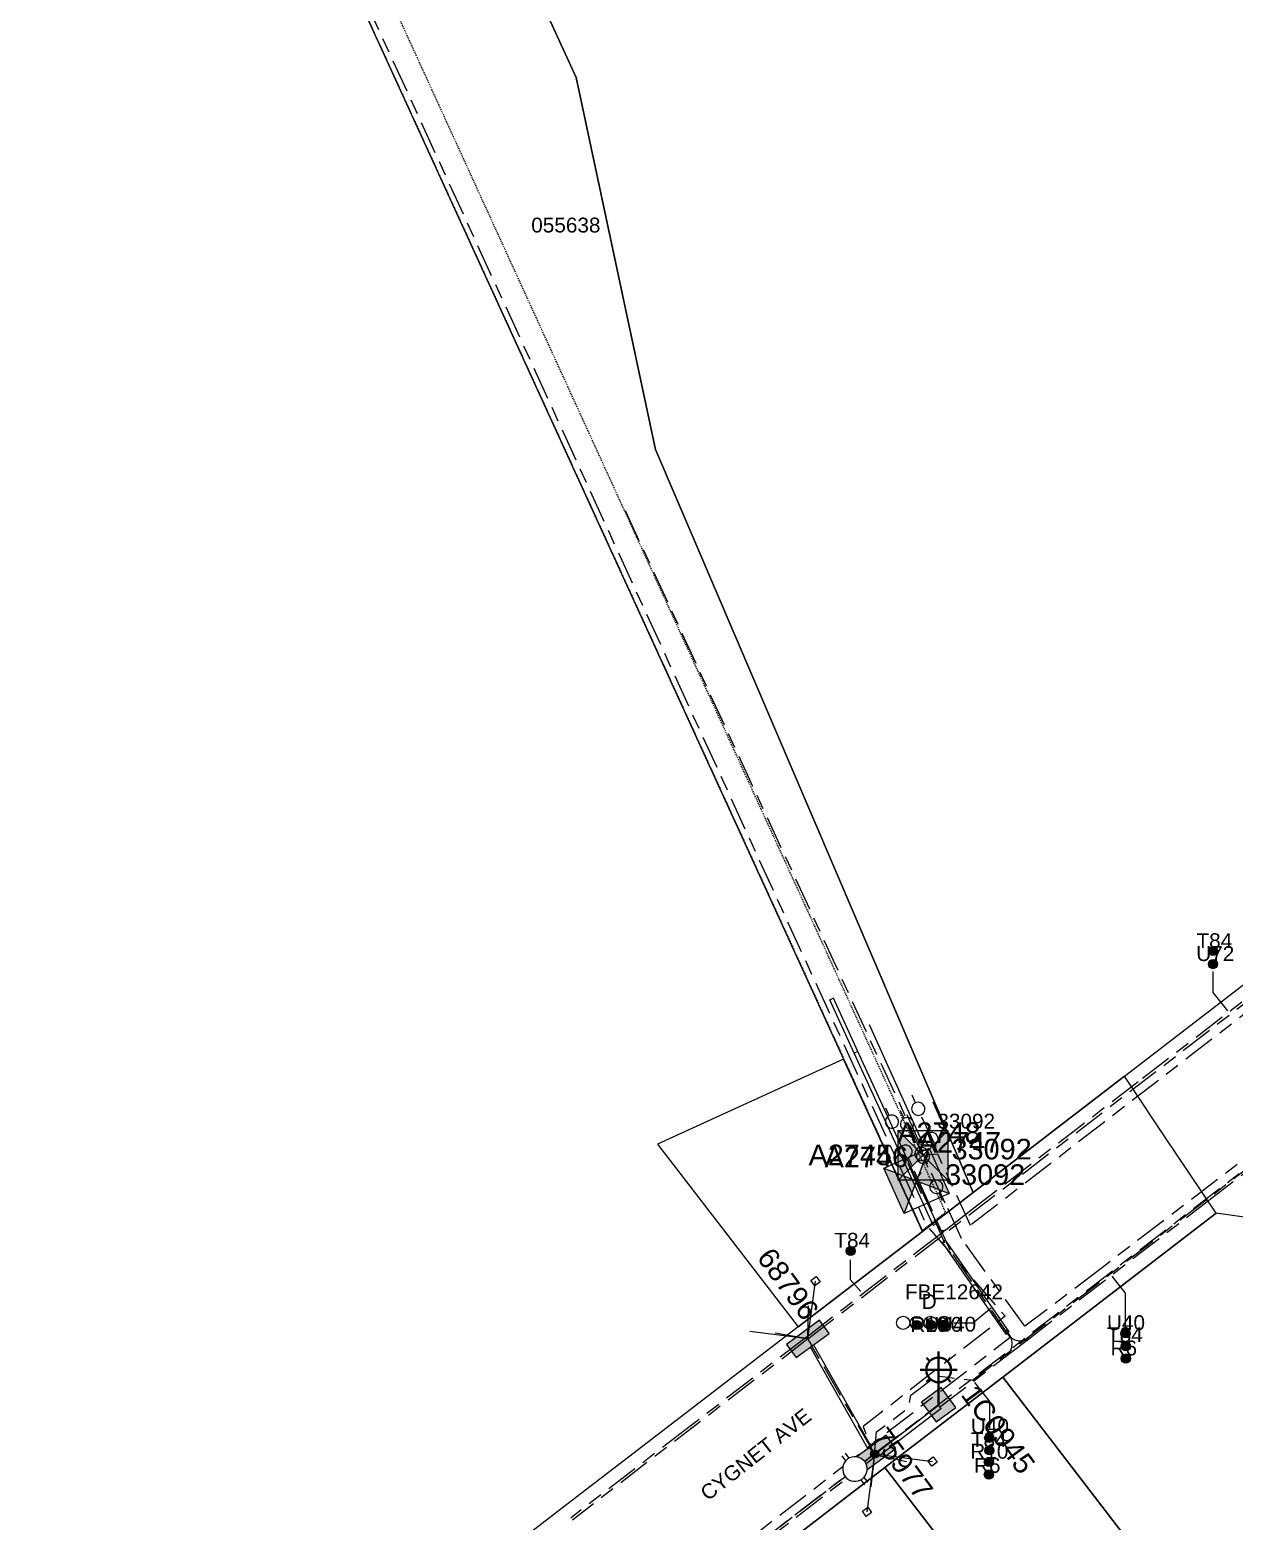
# Model space of a CAD drawing. Extents: x 301026 to 301961, y 6172667 to 6173436.
# Drawn here: x 301034 to 301179.9, y 6172927.5 to 6173108.3 of the extents above; entities that cross this region are included whole.
import ezdxf
from ezdxf.enums import TextEntityAlignment as Align

# ---------------------------------------------------------------- set-up
doc = ezdxf.new("R2010")
doc.units = 0
for name, pattern in [('Cable Exist UG', [8.2, 4, -1.2, 1.8, -1.2]), ('HIDDEN', [0.375, 0.25, -0.125]), ('HIDDEN2', [0.1875, 0.125, -0.0625])]:
    doc.linetypes.add(name, pattern=pattern)
doc.layers.get('0').update_dxf_attribs({"color": 6})
for name, color, linetype in [('_User_LV_Exist', 7, 'Continuous'), ('Duct_SP_EXT', 7, 'Continuous'), ('Equip_HV_EXT', 7, 'Continuous'), ('Equip_LV_EXT', 7, 'Continuous'), ('Equip_SL_EXT', 7, 'Continuous'), ('Equip_SP_SL_EXT', 7, 'Continuous'), ('Mains_HV_EXT', 7, 'Continuous'), ('Mains_SL_EXT', 7, 'Continuous'), ('Notes', 7, 'Continuous'), ('Services_SP_EXT', 7, 'Continuous'), ('Sub_SP_EXT', 7, 'Continuous'), ('SupportsUG_SP_LV_EXT', 7, 'Continuous'), ('SupportsUG_SP_LV_SL_EXT', 7, 'Continuous'), ('Trench_SP_EXT', 7, 'Continuous')]:
    doc.layers.add(name, color=color, linetype=linetype)
for name, color, linetype, lineweight in [('Cadastre Land Parcels_SP_EXT', 9, 'Continuous', 5), ('Cadastre Other Property_SP_EXT', 9, 'HIDDEN', 5), ('Cadastre Roads_SP_EXT', 9, 'Continuous', 5)]:
    doc.layers.add(name, color=color, linetype=linetype, lineweight=lineweight)
doc.styles.add('COLUMN_LABEL', font='arial.ttf')
doc.styles.add('iecARIAL', font='arial.ttf', dxfattribs={"height": 2})
doc.styles.add('POLE_LABEL', font='arial.ttf')
doc.styles.get("Standard").update_dxf_attribs({"font": 'arial.ttf'})
doc.styles.add('SWITCH_LABEL', font='arial.ttf', dxfattribs={"height": 2.5})
doc.linetypes.add('Cable E UG', pattern='A,6,-0.5,["E",Standard,S=1.7,R=0,X=0.5,Y=-1],-2.9', length=9.4)

# ---------------------------------------------------------------- blocks, each defined once
blk = doc.blocks.new('PILLAR_EXT')
blk.add_hatch(color=256).paths.add_polyline_path([(-2.475, 0.99), (-2.475, -0.99), (2.475, -0.99), (2.475, 0.99)])
blk.add_lwpolyline([(-2.475, -0.99), (2.475, -0.99), (2.475, 0.99), (-2.475, 0.99)], close=True)
at = {"style": 'iecARIAL', "flags": 8}
blk.add_attdef('ASSET_NUM', (1.5, 3.5), '', height=2.5, dxfattribs=at)
for tag, p, flags in [('OWNED_BY', (0, -0.2), 9), ('STATE', (0, -0.4), 9), ('SUPPORT_TYPE', (0, -0.6), 9), ('STREETNAME', (0, -1.8), 9), ('SUBURB', (0, -2), 1), ('USAGE', (0, -0.8), 9), ('LEGEND', (0, -1), 9), ('LOCATION', (0, -1.2), 9), ('NOTES', (0, -1.4), 9), ('PARENT', (0, -1.6), 9)]:
    blk.add_attdef(tag, p, '', height=0.2, dxfattribs=dict(flags=flags))
blk = doc.blocks.new('DUCT_EXT')
blk.add_circle((0, 0.8), 0.8)
at = {"flags": 1}
blk.add_attdef('Z', (0, 0), '', height=0.2, dxfattribs=at)
at = {"flags": 9}
for tag, p in [('DUCT_CODE', (0, 0)), ('XSECT_TYPE', (0, -0.2)), ('STATE', (0, -0.6)), ('FB_REFERENCE', (0, -0.4)), ('NOTES', (0, -0.8))]:
    blk.add_attdef(tag, text='', height=0.2, dxfattribs=at).set_placement(p, align=Align.MIDDLE_LEFT)
blk = doc.blocks.new('SL_LANTERN_EXT')
at = {"lineweight": 40}
for p, q in [((-1.46, 5.68), (-1.06, 5.28)), ((0, 1.97), (0, 6.47)), ((1.46, 5.68), (1.06, 5.28)), ((-2.25, 4.22), (2.25, 4.22)), ((-1.46, 2.76), (-1.06, 3.16)), ((0, 0), (0, 2.72)), ((1.46, 2.76), (1.06, 3.16))]:
    blk.add_line(p, q, dxfattribs=at)
blk.add_circle((0, 4.22), 1.5, dxfattribs=at)
at = {"style": 'iecARIAL', "flags": 9}
blk.add_attdef('ASSET_NUM', (1.5, 1.5), '', height=2.5, dxfattribs=at)
for tag, p, height, flags in [('OPERATING_VOLTAGE', (0.98, -1.65), 0.2, 9), ('ORIENTATION', (0.98, -1.85), 0.2, 9), ('CONSTRUCTED_VOLTAGE', (0.98, -0.65), 0.2, 9), ('CONTROL_TYPE', (0.98, -0.85), 0.2, 9), ('LANTERN_PURPOSE', (0.98, -1.05), 0.2, 9), ('LANTERN_TYPE', (0.98, -1.25), 0.2, 9), ('NO_PHASES', (0.98, -1.45), 0.2, 9), ('LNUMBER', (2.18, -3.25), 2.5, 8), ('OWNED_BY', (0.98, -2.05), 0.2, 9), ('STATE', (0.98, -2.25), 0.2, 9), ('USAGE', (0.98, -2.45), 0.2, 9), ('CEXIST', (0.98, -2.65), 0.2, 9), ('CNEW', (0.98, -2.85), 0.2, 9), ('CNUMBER', (0.98, -3.05), 0.2, 9), ('CREMOVE', (0.98, -3.25), 0.2, 9), ('CREPLACE', (0.98, -3.45), 0.2, 9), ('LKINGHEIGHT', (0.98, -3.65), 0.2, 9), ('LBRACKET', (0.98, -3.85), 0.2, 9), ('LBRACKETVOCAB', (0.98, -4.05), 0.2, 9), ('LCATEGORY', (0.98, -4.25), 0.2, 9), ('LCHARGE1', (0.98, -4.45), 0.2, 9), ('LCHARGE1PERCENT', (0.98, -4.65), 0.2, 9), ('LCHARGE2', (0.98, -4.85), 0.2, 9), ('LCHARGE2PERCENT', (0.98, -5.05), 0.2, 9), ('LCHARGE3', (0.98, -5.25), 0.2, 9), ('LCHARGE3PERCENT', (0.98, -5.45), 0.2, 9), ('LEXIST', (0.98, -5.65), 0.2, 9), ('LLAMP', (0.98, -5.85), 0.2, 9), ('LLAMPVOCAB', (0.98, -6.05), 0.2, 9), ('LMAST', (0.98, -6.25), 0.2, 9), ('LMASTVOCAB', (0.98, -6.45), 0.2, 9), ('LNEW', (0.98, -6.65), 0.2, 9), ('LANTNUMBER', (0.98, -6.85), 0.2, 9), ('LOUTREACH', (0.98, -7.25), 0.2, 9), ('LOUTREACHVOCAB', (0.98, -7.45), 0.2, 9), ('LRATECODE', (0.98, -7.65), 0.2, 9), ('LREMOVE', (0.98, -7.85), 0.2, 9), ('LREPLACE', (0.98, -8.05), 0.2, 9), ('LTYPE', (0.98, -8.25), 0.2, 9), ('LTYPEVOCAB', (0.98, -8.45), 0.2, 9), ('LEGEND', (0.98, -8.65), 0.2, 9), ('LOCATION', (0.98, -8.85), 0.2, 9), ('NOTES', (0.98, -9.05), 0.2, 9), ('STREETNAME', (0.98, -9.25), 0.2, 9), ('SUBURB', (0.98, -9.45), 0.2, 1)]:
    blk.add_attdef(tag, p, '', height=height, dxfattribs=dict(flags=flags))
blk = doc.blocks.new('CCP_EXT')
at = {"flags": 9}
for tag, p in [('STATE', (0, -1.8)), ('LIFE_SUPPORT', (0, -1.6)), ('NOTES', (0, -2))]:
    blk.add_attdef(tag, text='', height=0.2, dxfattribs=at).set_placement(p, align=Align.MIDDLE_LEFT)
blk.add_wipeout([(0, 0.57), (0.57, 0), (0, -0.57), (-0.57, 0)])
blk.add_lwpolyline([(-0.57, 0), (0, 0.57), (0.57, 0), (0, -0.57), (-0.57, 0)])
at = {"flags": 1}
blk.add_attdef('Z', (0, 0), '', height=0.2, dxfattribs=at)
at = {"flags": 9}
for tag, p in [('CCP_TYPE', (0, 0)), ('CONSTRUCTED_VOLTAGE', (0, -0.2)), ('OPERATING_VOLTAGE', (0, -0.6)), ('ORIENTATION', (0, -0.8)), ('OWNED_BY', (0, -1)), ('NO_PHASES', (0, -0.4)), ('USAGE', (0, -1.2)), ('LEGEND', (0, -1.4))]:
    blk.add_attdef(tag, text='', height=0.2, dxfattribs=at).set_placement(p, align=Align.MIDDLE_LEFT)
blk = doc.blocks.new('LV_UG_LINKS_OPEN_EXT')
for p, q in [((-0.25, 1.47), (-0.25, 2.22)), ((0.25, 1.47), (0.25, 2.22)), ((-0.25, -1.47), (-0.25, -2.22)), ((0.25, -1.47), (0.25, -2.22))]:
    blk.add_line(p, q)
at = {"flags": 9}
for tag, p in [('ACTUAL_STATUS', (0, 0)), ('CONSTRUCTED_VOLTAGE', (0, -0.2)), ('OPERATING_VOLTAGE', (0, -0.6)), ('ORIENTATION', (0, -0.8)), ('STATE', (0, -1)), ('SWITCH_TYPE', (0, -1.2)), ('NO_PHASES', (0, -0.4)), ('USAGE', (0, -1.4)), ('NOTES', (0, -1.6))]:
    blk.add_attdef(tag, text='', height=0.2, dxfattribs=at).set_placement(p, align=Align.MIDDLE_LEFT)
at = {"flags": 1}
blk.add_attdef('Z', (0, 0), '', height=0.2, dxfattribs=at)
blk.add_wipeout([(-0.25, 1.47), (-0.43, 1.43), (-0.61, 1.36), (-0.77, 1.28), (-0.93, 1.17), (-1.07, 1.05), (-1.19, 0.9), (-1.29, 0.75), (-1.38, 0.58), (-1.44, 0.4), (-1.48, 0.22), (-1.49, 0.03), (-1.49, -0.16), (-1.45, -0.34), (-1.4, -0.52), (-1.32, -0.69), (-1.23, -0.85), (-1.11, -1), (-0.98, -1.13), (-0.83, -1.24), (-0.66, -1.34), (-0.49, -1.41), (-0.31, -1.46), (-0.13, -1.49), (0.06, -1.49), (0.25, -1.47), (0.43, -1.43), (0.61, -1.36), (0.77, -1.28), (0.93, -1.17), (1.07, -1.05), (1.19, -0.9), (1.29, -0.75), (1.38, -0.58), (1.44, -0.4), (1.48, -0.22), (1.49, -0.03), (1.49, 0.16), (1.45, 0.34), (1.4, 0.52), (1.32, 0.69), (1.23, 0.85), (1.11, 1), (0.98, 1.13), (0.83, 1.24), (0.66, 1.34), (0.49, 1.41), (0.31, 1.46), (0.13, 1.49), (-0.06, 1.49)])
blk.add_lwpolyline([(0, -1.49, 1), (0, 1.49, 1)], format="xyb", close=True)
blk = doc.blocks.new('SWG_HOLEC_SU_EXT')
blk.add_line((1.8, -2), (5.8, -2))
for points in [[(1, 0), (0, 0)], [(6.6, 0), (7.6, 0)]]:
    blk.add_lwpolyline(points)
for points in [[(1.8, -0.8, 1), (1.8, 0.8, 1)], [(5.8, -0.8, 1), (5.8, 0.8, 1)]]:
    blk.add_lwpolyline(points, format="xyb", close=True)
at = {"style": 'SWITCH_LABEL', "flags": 8}
blk.add_attdef('ASSET_NUM', text='', height=2.5, rotation=179.9544, dxfattribs=at).set_placement((-2.4, 0), align=Align.MIDDLE_LEFT)
at = {"flags": 1}
blk.add_attdef('Z', (0, 0), '', height=0.2, dxfattribs=at)
at = {"flags": 9}
for tag, p in [('ACTUAL_STATUS', (0, -0.4)), ('CONSTRUCTED_VOLTAGE', (0, -0.6)), ('OPERATING_VOLTAGE', (0, -1)), ('ORIENTATION', (0, -1.2)), ('OWNED_BY', (0, -1.4)), ('STATE', (0, -1.8)), ('NO_PHASES', (0, -0.8)), ('PARENT', (0, -1.6)), ('SWITCH_TYPE', (0, -2)), ('STREETNAME', (0, -2.6)), ('SUBURB', (0, -2.8)), ('USAGE', (0, -2.2)), ('LOCATION', (0, -2.4)), ('NOTES', (0, -3))]:
    blk.add_attdef(tag, text='', height=0.2, dxfattribs=at).set_placement(p, align=Align.MIDDLE_LEFT)
at = {"style": 'SWITCH_LABEL', "flags": 9}
blk.add_attdef('STREET_CODE', text='', height=0.2, dxfattribs=at).set_placement((0, -0.2), align=Align.MIDDLE_LEFT)
blk = doc.blocks.new('SWITCHING_STATION_EXT')
blk.add_hatch(color=256).paths.add_polyline_path([(-3, 3), (-3, -3), (0, 0)])
h = blk.add_hatch(color=256)
h.paths.add_polyline_path([(0, 0), (3, -3), (3, 3)])
h.paths.add_polyline_path([(3.59, -1.15), (4.63, -1.15), (4.63, -0.85), (3.59, -0.85)], flags=9)
h.paths.add_polyline_path([(3.59, -0.95), (4.83, -0.95), (4.83, -0.65), (3.59, -0.65)], flags=9)
h.paths.add_polyline_path([(3.59, -0.75), (4.63, -0.75), (4.63, -0.45), (3.59, -0.45)], flags=9)
h.paths.add_polyline_path([(3.59, -0.55), (4.83, -0.55), (4.83, -0.25), (3.59, -0.25)], flags=9)
h.paths.add_polyline_path([(3.59, -0.35), (5.69, -0.35), (5.69, -0.05), (3.59, -0.05)], flags=9)
for p, q in [((-3, 3), (3, -3)), ((-3, -3), (3, 3)), ((-2.4, 2.33), (-2.4, 2.33, 0)), ((2.33, 2.33), (2.33, 2.33, 0))]:
    blk.add_line(p, q)
blk.add_lwpolyline([(-3, 3), (3, 3), (3, -3), (-3, -3)], close=True)
for tag, height, flags, p in [('ASSET_NUM', 2.5, 8, (3.46, 2)), ('STREET_CODE', 0.2, 9, (1.5, 0)), ('CONSTRUCTED_VOLTAGE', 0.2, 9, (1.5, -0.2)), ('OPERATING_VOLTAGE', 0.2, 9, (1.5, -0.6)), ('OPERATED_BY', 0.2, 9, (1.5, -0.8)), ('ORIENTATION', 0.2, 9, (1.5, -1.2)), ('OWNED_BY', 0.2, 9, (1.5, -1.4)), ('STATE', 0.2, 9, (1.5, -1.6)), ('NO_PHASES', 0.2, 9, (1.5, -0.4)), ('MAINTAINED_BY', 0.2, 9, (1.5, -1)), ('PARENT', 0.2, 9, (1.5, -1.8)), ('SITE_TYPE', 0.2, 9, (1.5, -2.6)), ('STREETNAME', 0.2, 9, (1.5, -2.8)), ('SUBURB', 0.2, 9, (1.5, -3)), ('Z', 0.2, 1, (1.5, -3.4)), ('USAGE', 0.2, 9, (1.5, -2)), ('LEGEND', 0.2, 9, (1.5, -2.2)), ('LOCATION', 0.2, 9, (1.5, -2.4)), ('NOTES', 0.2, 9, (1.5, -3.2))]:
    blk.add_attdef(tag, text='', height=height, dxfattribs=dict(flags=flags)).set_placement(p, align=Align.MIDDLE_LEFT)
blk = doc.blocks.new('CABLE_LARGE_EXT')
h = blk.add_hatch(color=256)
edge = h.paths.add_edge_path()
edge.add_arc((0, 0.55), 0.55, 0, 360)
blk.add_circle((0, 0.55), 0.55)
at = {"flags": 1}
blk.add_attdef('Z', (0, 0), '', height=0.2, dxfattribs=at)
at = {"flags": 9}
for tag, p in [('COND_CODE', (0, 0)), ('STATE', (0, -0.4)), ('XSECT_SIZE', (0, -0.6)), ('FB_REFERENCE', (0, -0.2)), ('NOTES', (0, -0.8))]:
    blk.add_attdef(tag, text='', height=0.2, dxfattribs=at).set_placement(p, align=Align.MIDDLE_LEFT)
blk = doc.blocks.new('CONNECTOR_NODE_EXT')
h = blk.add_hatch(color=256)
edge = h.paths.add_edge_path()
edge.add_arc((0, 0), 0.5, 0, 360)
blk.add_circle((0, 0), 0.5)
at = {"flags": 1}
blk.add_attdef('Z', (0, 0), '', height=0.2, dxfattribs=at)
at = {"flags": 9}
for tag, p in [('CONNECTOR_TYPE', (0, 0)), ('CONSTRUCTED_VOLTAGE', (0, -0.2)), ('OPERATING_VOLTAGE', (0, -0.6)), ('ORIENTATION', (0, -0.8)), ('SUBTYPE', (0, -1)), ('NO_PHASES', (0, -0.4)), ('USAGE', (0, -1.2)), ('NOTES', (0, -1.4))]:
    blk.add_attdef(tag, text='', height=0.2, dxfattribs=at).set_placement(p, align=Align.MIDDLE_LEFT)
blk = doc.blocks.new('COLUMN_EXT')
blk.add_hatch(color=256).paths.add_polyline_path([(-1.49, 1.48), (-1.49, -1.49), (1.48, -1.49), (1.48, 1.48)])
blk.add_lwpolyline([(-1.49, -1.49), (1.48, -1.49), (1.48, 1.48), (-1.49, 1.48)], close=True)
for tag, height, style, flags, p in [('ASSET_NUM', 2.5, 'COLUMN_LABEL', 8, (2, 2)), ('STRUCTURE_PLANT_NUMBER', 0.2, 'POLE_LABEL', 9, (1.81, 0.03)), ('STREET_CODE', 0.2, 'COLUMN_LABEL', 9, (1.81, -0.2))]:
    blk.add_attdef(tag, text='', height=height, dxfattribs=dict(style=style, flags=flags)).set_placement(p, align=Align.MIDDLE_LEFT)
at = {"flags": 9}
for tag, p in [('COLUMN_TYPE', (1.81, -0.4)), ('OWNED_BY', (1.81, -0.6)), ('STATE', (1.81, -0.8)), ('USAGE', (1.81, -1)), ('STREETNAME', (1.81, -1.6)), ('SUBURB', (1.81, -1.8)), ('LEGEND', (1.81, -1.2)), ('LOCATION', (1.81, -1.4)), ('NOTES', (1.81, -2))]:
    blk.add_attdef(tag, text='', height=0.2, dxfattribs=at).set_placement(p, align=Align.MIDDLE_LEFT)
at = {"flags": 1}
blk.add_attdef('Z', (1.81, -2.35), '', height=0.2, dxfattribs=at)

msp = doc.modelspace()

# ---------------------------------------------------------------- linework, layer by layer
at = {"layer": '_User_LV_Exist', "linetype": 'Cable Exist UG', "flags": 128}
for points in [[(301128.28, 6172949.61), (301099.74, 6172927.65)], [(301136.37, 6172935.66), (301128.28, 6172949.61)]]:
    msp.add_lwpolyline(points, dxfattribs=at)
at = {"layer": 'Cadastre Land Parcels_SP_EXT', "color": 250, "linetype": 'Continuous', "lineweight": -3}
for points in [[(301148.31, 6172967.37), (301109.82, 6173057.45), (301100.2, 6173102.54), (301091.88, 6173120.74), (301059.71, 6173161.02), (301041, 6173201.94), (301034.18, 6173198.83), (301067.68, 6173125.56), (301132.62, 6172983.54), (301142.17, 6172962.65), (301148.31, 6172967.37)], [(301142.17, 6172962.65), (301132.62, 6172983.54), (301110.06, 6172973.22), (301127.1, 6172951.06), (301142.17, 6172962.65)], [(301187.65, 6172963.45), (301177.75, 6172964.84), (301151.9, 6172944.97), (301171.4, 6172919.6), (301189.68, 6172895.82), (301215.84, 6172915.92), (301216.95, 6172923.85), (301187.65, 6172963.45)], [(301171.4, 6172919.6), (301151.9, 6172944.97), (301137.63, 6172934.01), (301157.13, 6172908.63), (301159.5, 6172910.46), (301171.4, 6172919.6)], [(301147.61, 6172901.32), (301157.13, 6172908.63), (301137.63, 6172934.01), (301123.36, 6172923.04), (301142.85, 6172897.66), (301147.61, 6172901.32)]]:
    msp.add_lwpolyline(points, close=True, dxfattribs=at)
msp.add_lwpolyline([(301091.88, 6173120.74), (301100.2, 6173102.54), (301109.82, 6173057.45), (301148.31, 6172967.37), (301166.66, 6172981.48), (301185.71, 6172996.12), (301196.62, 6173004.5), (301198.9, 6173006.21), (301202.39, 6173008.69), (301204.4, 6173010.03), (301195.71, 6173024.08), (301203.57, 6173028.86), (301208.9, 6173031.74), (301215.74, 6173035.05), (301222.73, 6173037.98), (301229.85, 6173040.54), (301237.07, 6173042.71), (301244.7, 6173044.56), (301252.42, 6173046.03), (301257.8, 6173046.81), (301263.21, 6173074.86), (301289.55, 6173070.68)], dxfattribs=at)
at = {"layer": 'Cadastre Other Property_SP_EXT', "linetype": 'HIDDEN2'}
msp.add_lwpolyline([(301034.11, 6173198.96), (301142.14, 6172962.78), (301144.98, 6172964.97), (301037.29, 6173200.41), (301034.11, 6173198.96)], close=True, dxfattribs=at)
at = {"layer": 'Cadastre Roads_SP_EXT', "color": 250, "linetype": 'Continuous', "lineweight": -3}
msp.add_lwpolyline([(301123.36, 6172923.04), (301137.63, 6172934.01), (301151.9, 6172944.97), (301177.75, 6172964.84), (301172.81, 6172972.25), (301172.51, 6172972.71), (301172.21, 6172973.16), (301166.66, 6172981.48), (301148.31, 6172967.37), (301142.17, 6172962.65), (301127.1, 6172951.06), (301112.82, 6172940.1), (301098.54, 6172929.13), (301084.27, 6172918.15)], dxfattribs=at)
at = {"layer": 'Duct_SP_EXT'}
for p, q in [((301130.95, 6172990.73), (301131.17, 6172990.83)), ((301133.91, 6172984.26), (301130.95, 6172990.73)), ((301131.39, 6172990.93), (301131.17, 6172990.83)), ((301134.35, 6172984.46), (301131.39, 6172990.93)), ((301133.91, 6172984.26), (301134.13, 6172984.36)), ((301141.2, 6172968.34), (301133.91, 6172984.26)), ((301134.35, 6172984.46), (301134.13, 6172984.36)), ((301141.64, 6172968.54), (301134.35, 6172984.46)), ((301141.2, 6172968.34), (301141.42, 6172968.44)), ((301141.2, 6172968.34), (301141.42, 6172968.44)), ((301143.46, 6172963.39), (301141.2, 6172968.34)), ((301141.64, 6172968.54), (301141.42, 6172968.44)), ((301141.64, 6172968.54), (301141.42, 6172968.44)), ((301143.9, 6172963.59), (301141.64, 6172968.54)), ((301143.46, 6172963.39), (301143.68, 6172963.49)), ((301143.9, 6172963.59), (301143.68, 6172963.49)), ((301144.55, 6172961.3), (301144.75, 6172961.44)), ((301144.55, 6172961.3), (301152.26, 6172950.17)), ((301144.94, 6172961.57), (301144.75, 6172961.44)), ((301144.94, 6172961.57), (301152.65, 6172950.45)), ((301152.26, 6172950.17), (301152.45, 6172950.31)), ((301152.65, 6172950.45), (301152.45, 6172950.31)), ((301128.6, 6172948.6), (301128.81, 6172948.72)), ((301135.55, 6172936.32), (301128.6, 6172948.6)), ((301129.02, 6172948.84), (301128.81, 6172948.72)), ((301135.97, 6172936.55), (301129.02, 6172948.84)), ((301144.13, 6172941.54), (301144.28, 6172941.35)), ((301144.42, 6172941.16), (301144.28, 6172941.35)), ((301135.55, 6172936.32), (301135.76, 6172936.43)), ((301135.97, 6172936.55), (301135.76, 6172936.43)), ((301136.41, 6172935.6), (301136.55, 6172935.41)), ((301136.7, 6172935.22), (301136.55, 6172935.41))]:
    msp.add_line(p, q, dxfattribs=at)
at = {"layer": 'Mains_HV_EXT', "linetype": 'Cable Exist UG'}
for points in [[(301106.14, 6173050.05), (301142.23, 6172971.98)], [(301196.73, 6173000.98), (301147.99, 6172963.38), (301144.03, 6172972), (301142.29, 6172971.85)]]:
    msp.add_lwpolyline(points, dxfattribs=at)
at = {"layer": 'Mains_HV_EXT', "linetype": 'Cable E UG'}
msp.add_lwpolyline([(301135.71, 6172987.73), (301142.06, 6172973.67)], dxfattribs=at)
at = {"layer": 'Notes'}
for points in [[(301177.36, 6172994.16), (301177.36, 6172991.6), (301179.15, 6172989.39)], [(301133.42, 6172959.2), (301133.42, 6172956.81), (301134.72, 6172955.34)], [(301166.76, 6172950.98), (301166.76, 6172955.16), (301165.18, 6172957.2)], [(301146.02, 6172951.56), (301148.26, 6172951.56), (301150.49, 6172953.37)], [(301150.32, 6172938.79), (301150.32, 6172942.02), (301148.53, 6172944.32)]]:
    msp.add_lwpolyline(points, dxfattribs=at)
at = {"layer": 'Services_SP_EXT'}
msp.add_lwpolyline([(301128.28, 6172949.61), (301121.27, 6172950.52)], dxfattribs=at)
at = {"layer": 'Trench_SP_EXT', "linetype": 'Cable Exist UG'}
for points in [[(301210.78, 6173012.18), (301208.04, 6173010.52), (301205.51, 6173008.9), (301204.05, 6173007.92), (301204.05, 6173007.92), (301202.72, 6173007.02), (301200.13, 6173005.18), (301197.54, 6173003.25), (301185, 6172993.6), (301168.33, 6172980.78), (301149.78, 6172966.52), (301148.91, 6172965.85), (301148.91, 6172965.85), (301146.16, 6172963.73), (301145.03, 6172962.85), (301145.03, 6172962.85, -0.44179), (301144.08, 6172963.11), (301144.08, 6172963.11), (301143.63, 6172964.05)], [(301141.67, 6172968.18), (301141.54, 6172968.44), (301141.54, 6172968.44, -0.289324), (301141.94, 6172969.63), (301141.94, 6172969.63), (301142.01, 6172969.84)], [(301152.26, 6172950.65), (301152.85, 6172949.85), (301152.85, 6172949.85, -0.363154), (301152.27, 6172947.51)], [(301152.29, 6172950.64), (301152.83, 6172949.87), (301152.83, 6172949.87, 0.376906), (301155.18, 6172949.75)]]:
    msp.add_lwpolyline(points, format="xyb", dxfattribs=at)
for points in [[(301154.68, 6172949.35), (301176.67, 6172966.26), (301183.45, 6172971.47)], [(301144.89, 6172961.23), (301143.93, 6172963.43)], [(301128.29, 6172949.63), (301128.38, 6172954.24)], [(301128.1, 6172949.84), (301113.83, 6172938.87), (301099.55, 6172927.89)], [(301128.27, 6172949.61), (301123.85, 6172950.37)], [(301128.23, 6172949.66), (301128.81, 6172948.68)], [(301144.25, 6172941.33), (301150.82, 6172946.39), (301152.88, 6172947.97)], [(301152.88, 6172947.97), (301154.68, 6172949.35)], [(301136.33, 6172935.65), (301135.79, 6172936.39)], [(301136.37, 6172935.65), (301135.87, 6172931.24)], [(301136.33, 6172935.61), (301140.95, 6172934.59)]]:
    msp.add_lwpolyline(points, dxfattribs=at)

# ---------------------------------------------------------------- block references
at = {"layer": 'Equip_HV_EXT'}
ref = msp.add_blockref('SWG_HOLEC_SU_EXT', (301144, 6172972.2), dxfattribs=dict(at, rotation=113.8147064149149))
ref.add_attrib('ASSET_NUM', 'A2747', dxfattribs={"layer": '0', "height": 2.5, "style": 'SWITCH_LABEL'}).set_placement((301141.6, 6172973.45), align=Align.MIDDLE_LEFT)
ref = msp.add_blockref('SWG_HOLEC_SU_EXT', (301140.87, 6172970.67), dxfattribs=dict(at, rotation=114.3563039719454))
ref.add_attrib('ASSET_NUM', 'A2745', dxfattribs={"layer": '0', "height": 2.5, "style": 'SWITCH_LABEL'}).set_placement((301138.47, 6172971.92), align=Align.MIDDLE_RIGHT)
ref = msp.add_blockref('SWG_HOLEC_SU_EXT', (301142.82, 6172970.42), dxfattribs=dict(at, rotation=115.6843913663212))
ref.add_attrib('ASSET_NUM', 'A2746', dxfattribs={"layer": '0', "height": 2.5, "style": 'SWITCH_LABEL'}).set_placement((301140.42, 6172971.67), align=Align.MIDDLE_RIGHT)
ref = msp.add_blockref('SWG_HOLEC_SU_EXT', (301141.52, 6172973.36), dxfattribs=dict(at, rotation=293.7122548667724))
ref.add_attrib('ASSET_NUM', 'A2748', dxfattribs={"layer": '0', "height": 2.5, "style": 'SWITCH_LABEL'}).set_placement((301139.12, 6172974.61), align=Align.MIDDLE_LEFT)
at = {"layer": 'Equip_SL_EXT'}
msp.add_blockref('CONNECTOR_NODE_EXT', (301136.37, 6172935.66), dxfattribs=at)
at = {"layer": 'Equip_SP_SL_EXT'}
msp.add_blockref('SL_LANTERN_EXT', (301144.13, 6172941.63), dxfattribs=at)
at = {"layer": 'Notes'}
for name, p in [('CABLE_LARGE_EXT', (301177.39, 6172996.1)), ('CABLE_LARGE_EXT', (301177.39, 6172994.5)), ('CABLE_LARGE_EXT', (301133.46, 6172959.71)), ('DUCT_EXT', (301139.83, 6172950.76)), ('DUCT_EXT', (301141.5, 6172950.74)), ('CABLE_LARGE_EXT', (301141.48, 6172950.74)), ('DUCT_EXT', (301143.16, 6172950.75)), ('CABLE_LARGE_EXT', (301143.17, 6172950.77)), ('DUCT_EXT', (301144.82, 6172950.75)), ('CABLE_LARGE_EXT', (301144.81, 6172950.77)), ('CABLE_LARGE_EXT', (301166.78, 6172949.72)), ('CABLE_LARGE_EXT', (301166.82, 6172948.16)), ('CABLE_LARGE_EXT', (301166.82, 6172946.68)), ('CABLE_LARGE_EXT', (301150.26, 6172937.05)), ('CABLE_LARGE_EXT', (301150.22, 6172934.14)), ('CABLE_LARGE_EXT', (301150.29, 6172935.54)), ('CABLE_LARGE_EXT', (301150.22, 6172932.62))]:
    msp.add_blockref(name, p, dxfattribs=at)
at = {"layer": 'Sub_SP_EXT'}
ref = msp.add_blockref('SWITCHING_STATION_EXT', (301141.46, 6172968.78), dxfattribs=dict(at, rotation=23.94685163215003))
ref.add_attrib('ASSET_NUM', '33092', dxfattribs={"layer": '0', "height": 2.5}).set_placement((301144.92, 6172969.53), align=Align.MIDDLE_LEFT)
ref = msp.add_blockref('SWITCHING_STATION_EXT', (301142.24, 6172971.87), dxfattribs=at)
ref.add_attrib('ASSET_NUM', '33092', dxfattribs={"layer": '0', "height": 2.5}).set_placement((301145.7, 6172972.62), align=Align.MIDDLE_LEFT)
at = {"layer": 'SupportsUG_SP_LV_EXT'}
ref = msp.add_blockref('PILLAR_EXT', (301128.28, 6172949.61), dxfattribs=dict(at, rotation=216.3678113851526))
ref.add_attrib('ASSET_NUM', '68796', dxfattribs={"layer": '0', "height": 2.5, "rotation": 306.3951, "style": 'iecARIAL'}).set_placement((301129.78, 6172953.11), align=Align.TOP_RIGHT)
ref = msp.add_blockref('PILLAR_EXT', (301136.37, 6172935.66), dxfattribs=dict(at, rotation=36.43165782191599))
ref.add_attrib('ASSET_NUM', '75977', dxfattribs={"layer": '0', "height": 2.5, "rotation": 306.3957, "style": 'iecARIAL'}).set_placement((301137.87, 6172939.16), align=Align.TOP_LEFT)

# ---------------------------------------------------------------- texts
at = {"layer": 'Cadastre Other Property_SP_EXT'}
msp.add_text('055638', height=1.8, dxfattribs=at).set_placement((301094.76, 6173083.76))
at = {"layer": 'Cadastre Roads_SP_EXT'}
msp.add_text('CYGNET AVE', height=1.8, rotation=38.2744, dxfattribs=at).set_placement((301116.16, 6172929.89))
at = {"layer": 'Notes'}
for s, p in [('T84', (301175.38, 6172996.99)), ('U72', (301175.35, 6172995.43)), ('T84', (301131.49, 6172960.67)), ('FBE12642', (301140.05, 6172954.42)), ('D', (301142.08, 6172953.25)), ('R10', (301140.7, 6172950.45)), ('U40', (301142.39, 6172950.47)), ('U40', (301144.06, 6172950.5)), ('U40', (301164.53, 6172950.68)), ('T84', (301164.54, 6172949.22)), ('R6', (301164.96, 6172947.61)), ('U40', (301148.04, 6172938.15)), ('T84', (301148.04, 6172936.49)), ('R10', (301147.97, 6172935.09)), ('R6', (301148.42, 6172933.38))]:
    msp.add_text(s, height=1.8, dxfattribs=at).set_placement(p)
at = {"layer": 'Sub_SP_EXT'}
msp.add_text('33092', height=1.8, dxfattribs=at).set_placement((301143.98, 6172975.11))

# ---------------------------------------------------------------- next in the draw order: block references
at = {"layer": 'Services_SP_EXT'}
for p, rotation in [((301129.2, 6172956.62), 81.45877391897567), ((301143.38, 6172934.74), 351.4146457901007), ((301135.45, 6172928.65), 261.3783908288966)]:
    msp.add_blockref('CCP_EXT', p, dxfattribs=dict(at, rotation=rotation))

# ---------------------------------------------------------------- next in the draw order: linework, layer by layer
at = {"layer": '_User_LV_Exist', "linetype": 'Cable Exist UG', "flags": 128}
for points in [[(301128.28, 6172949.61), (301193.23, 6172999.55), (301205.11, 6173008.26), (301209.64, 6173010.96), (301210.84, 6173010.14), (301213.01, 6173011.42), (301212.94, 6173012.93), (301214.89, 6173014.11), (301222.8, 6173018.07), (301231.41, 6173021.55), (301235.01, 6173022.88), (301238.02, 6173023.74), (301239.43, 6173022.74), (301241.72, 6173023.38), (301242.08, 6173024.88), (301245.25, 6173025.88), (301255.53, 6173028.02), (301266.7, 6173029.26), (301274.92, 6173029.46)], [(301206.14, 6172960.32), (301192.48, 6172978.79), (301136.37, 6172935.66)], [(301136.37, 6172935.66), (301107.82, 6172913.72)]]:
    msp.add_lwpolyline(points, dxfattribs=at)
at = {"layer": 'Duct_SP_EXT'}
for p, q in [((301144.13, 6172941.54), (301136.41, 6172935.6)), ((301144.42, 6172941.16), (301136.7, 6172935.22))]:
    msp.add_line(p, q, dxfattribs=at)
at = {"layer": 'Mains_HV_EXT', "linetype": 'Cable Exist UG'}
for points in [[(301269.58, 6172874.66), (301249.97, 6172899.42), (301245.04, 6172906.07), (301233.59, 6172921.19), (301190.97, 6172978.9), (301163.82, 6172958.15), (301154.58, 6172951.14), (301146.91, 6172961.78), (301144.93, 6172966.05), (301142.28, 6172971.9)], [(301042.1, 6172807.87), (301042.43, 6172813.94), (301044.24, 6172827.76), (301046.73, 6172837.94), (301050.41, 6172848.74), (301053.73, 6172856.38), (301057.52, 6172863.74), (301061.81, 6172870.82), (301066.43, 6172877.44), (301070.17, 6172882.17), (301073.9, 6172886.46), (301078.23, 6172890.98), (301082.58, 6172895.1), (301085.94, 6172898.16), (301152.82, 6172949.81), (301145.53, 6172960.38), (301142.85, 6172966.29), (301140.91, 6172970.55), (301142.25, 6172971.94)]]:
    msp.add_lwpolyline(points, dxfattribs=at)
at = {"layer": 'Mains_SL_EXT', "linetype": 'Cable Exist UG', "flags": 128}
for points in [[(301049.5, 6173208.2), (301048.34, 6173207.12), (301048.34, 6173207.12), (301040.3, 6173203.44), (301039.35, 6173203.02), (301039.35, 6173203.02), (301037.57, 6173202.18), (301033.99, 6173200.63), (301142.73, 6172963.28), (301152.18, 6172952.36), (301152.18, 6172952.36), (301134.98, 6172939), (301136.24, 6172935.64)], [(301136.37, 6172935.66), (301136.61, 6172938.36), (301140.48, 6172941.24), (301140.76, 6172942.77), (301143.87, 6172945.14), (301148.22, 6172944.59), (301190.81, 6172977.49), (301203.43, 6172960.49), (301206.14, 6172960.32)], [(301136.37, 6172935.66), (301144.13, 6172941.63)], [(301107.82, 6172913.72), (301136.37, 6172935.66)]]:
    msp.add_lwpolyline(points, dxfattribs=at)
at = {"layer": 'Services_SP_EXT'}
for points in [[(301128.28, 6172949.61), (301129.2, 6172956.62)], [(301136.37, 6172935.66), (301135.45, 6172928.65)], [(301136.37, 6172935.66), (301143.38, 6172934.74)]]:
    msp.add_lwpolyline(points, dxfattribs=at)
at = {"layer": 'Trench_SP_EXT', "linetype": 'Cable Exist UG'}
for points in [[(301128.1, 6172949.84), (301142.81, 6172961.16), (301144.8, 6172962.66)], [(301136.55, 6172935.41), (301122.28, 6172924.44), (301108.04, 6172913.49)]]:
    msp.add_lwpolyline(points, dxfattribs=at)

# ---------------------------------------------------------------- next in the draw order: block references
at = {"layer": 'SupportsUG_SP_LV_SL_EXT'}
ref = msp.add_blockref('COLUMN_EXT', (301144.13, 6172941.63), dxfattribs=dict(at, rotation=36.43165782191599))
ref.add_attrib('ASSET_NUM', '1C0945', dxfattribs={"layer": '0', "height": 2.5, "rotation": 306.3974, "style": 'COLUMN_LABEL'}).set_placement((301146.13, 6172942.38), align=Align.BOTTOM_LEFT)

# ---------------------------------------------------------------- next in the draw order: block references
at = {"layer": 'Equip_LV_EXT', "rotation": 37.55343387022562}
msp.add_blockref('LV_UG_LINKS_OPEN_EXT', (301133.99, 6172933.83), dxfattribs=at)

doc.saveas('drawing.dxf')
